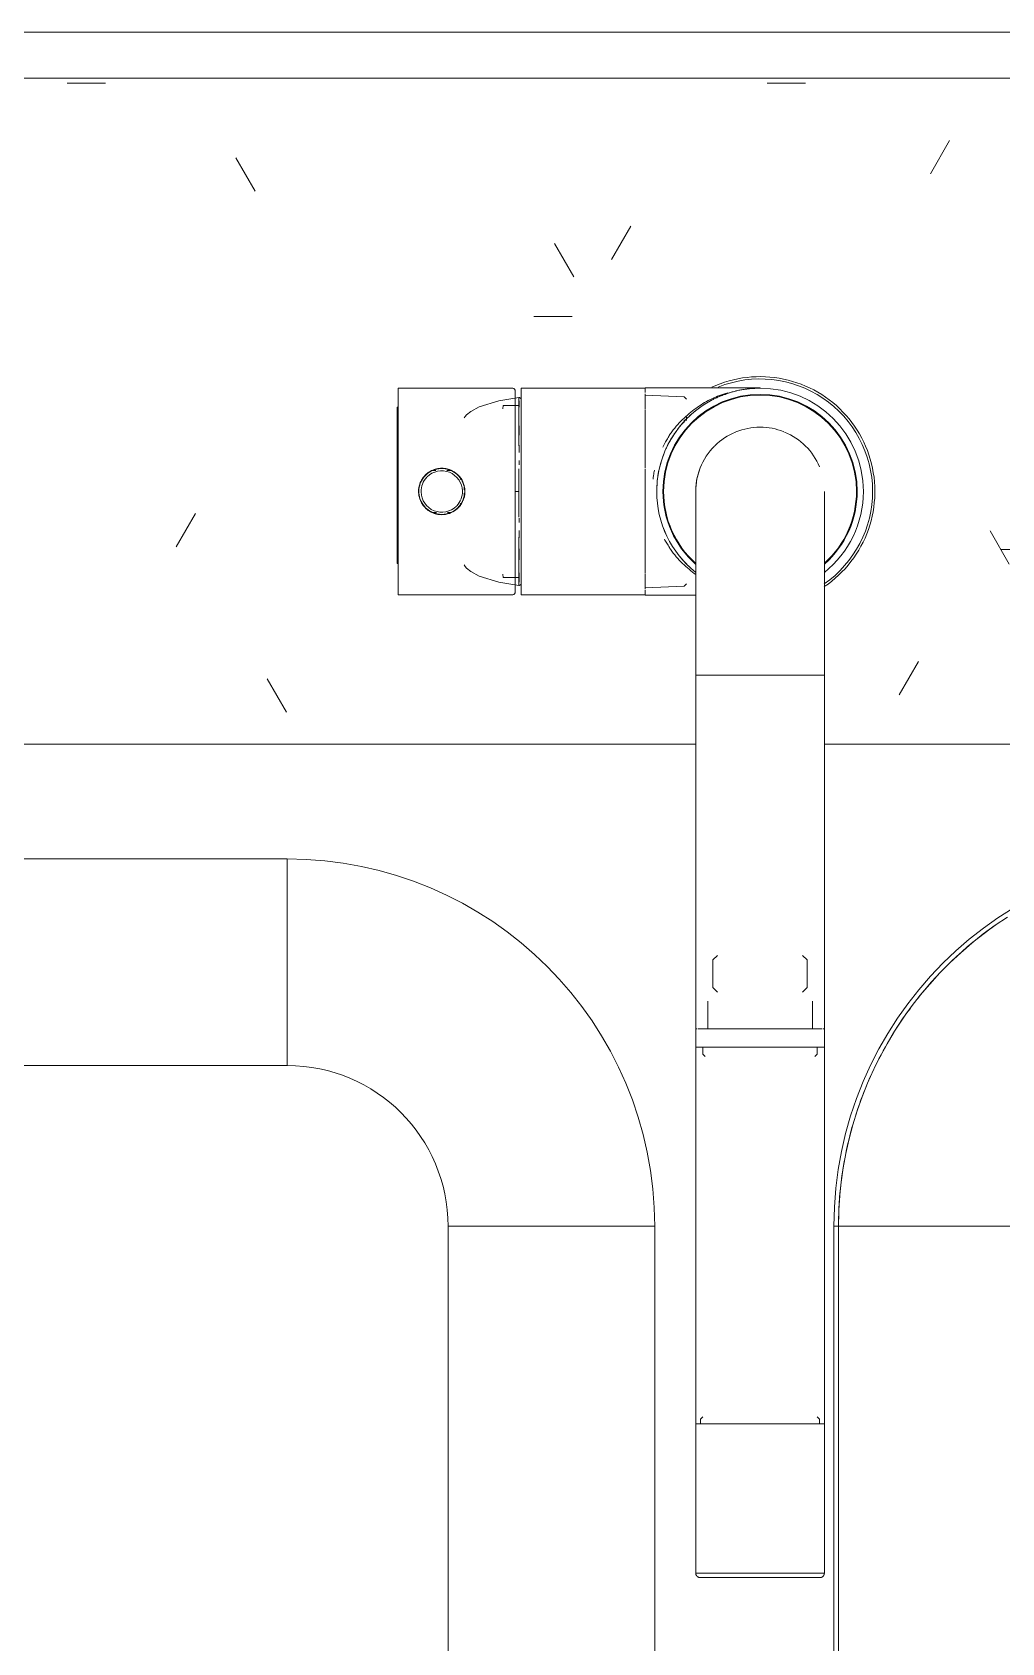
# Model space of a CAD drawing. Header units: millimetres. Extents: x 13463 to 25661, y -8446 to 5210.
# Drawn here: x 21372.4 to 21583.5, y -7595.3 to -7244.6 of the extents above; entities that cross this region are included whole.
import ezdxf

# ---------------------------------------------------------------- set-up
doc = ezdxf.new("R2010")
doc.units = ezdxf.units.MM
doc.layers.add('A-GENM', color=13, linetype='Continuous', lineweight=9)
doc.layers.add('G-IMPT', color=8, linetype='Continuous', lineweight=9)
pattern_1 = [(0, (14775.85, -10862.62), (203.2, 50.8), [8.382, -144.018, 8.382, -144.018, -812.8]), (0, (14775.85, -10862.62), (203.2, 50.8), [-304.8, 8.382, -296.418, 8.382, -144.018, -355.6]), (0, (14775.85, -10862.62), (203.2, 50.8), [-762, 8.382, -93.218, 8.382, -245.618]), (120, (14852.05, -10837.22), (-145.5941, 150.57636), [8.382, -144.018, 8.382, -144.018, -812.8]), (120, (14852.05, -10837.22), (-145.5941, 150.57636), [-304.8, 8.382, -296.418, 8.382, -144.018, -355.6]), (120, (14852.05, -10837.22), (-145.5941, 150.57636), [-762, 8.382, -93.218, 8.382, -245.618]), (240, (14877.45, -10735.62), (-57.6059, -201.37636), [8.382, -144.018, 8.382, -144.018, -812.8]), (240, (14877.45, -10735.62), (-57.6059, -201.37636), [-304.8, 8.382, -296.418, 8.382, -144.018, -355.6]), (240, (14877.45, -10735.62), (-57.6059, -201.37636), [-762, 8.382, -93.218, 8.382, -245.618])]

# ---------------------------------------------------------------- blocks, each defined once
blk = doc.blocks.new('CRT_MGN_COZ_Fogão a lenha completo - CRT_MGN_COZ_Fogão a lenha completo-5005769-VISTA SUPERIOR BANCADA CHURRASQUEIRA')
at = {"layer": 'A-GENM'}
h = blk.add_hatch(dxfattribs=at)
h.set_pattern_fill('FP_79', color=256, style=0, pattern_type=2)
h.set_pattern_definition(pattern_1)
h.paths.add_polyline_path([(16479.65, -7944.62), (16489.65, -7944.62), (16489.65, -7244.62), (13889.65, -7244.62), (13889.65, -7254.62), (16479.65, -7254.62), (16479.65, -7857.35)])
h = blk.add_hatch(dxfattribs=at)
h.set_pattern_fill('FP_79', color=256, style=0, pattern_type=2)
h.set_pattern_definition(pattern_1)
h.paths.add_polyline_path([(16479.65, -7944.62), (16479.65, -7254.62), (13889.65, -7254.62), (13889.65, -7944.62), (16294.59, -7944.62)])
h.paths.add_polyline_path([(15574.34, -7789.62), (14787.82, -7789.38), (14779.78, -7787.92), (14778.21, -7787.47), (14773.59, -7785.81), (14767.35, -7782.64), (14764.95, -7781.19), (14761.01, -7778.27), (14757.37, -7774.98), (14754.08, -7771.34), (14749.42, -7764.62), (14748.63, -7763.19), (14746.53, -7758.75), (14744.37, -7752.1), (14743.69, -7749.37), (14742.97, -7744.52), (14742.73, -7739.62), (14742.97, -7444.72), (14744.43, -7436.68), (14744.88, -7435.11), (14746.8, -7429.91), (14749.71, -7424.25), (14751.15, -7421.84), (14754.08, -7417.9), (14757.37, -7414.26), (14761.01, -7410.97), (14767.73, -7406.32), (14769.16, -7405.52), (14773.59, -7403.43), (14780.25, -7401.26), (14782.97, -7400.58), (14787.82, -7399.86), (14792.73, -7399.62), (15175.67, -7399.62), (15175.69, -7367.22), (15137.65, -7367.12), (15137.65, -7322.12), (15189.03, -7322.21), (15189.65, -7322.12), (15197.39, -7323.62), (15203.38, -7326.92), (15208.26, -7332.19), (15211.12, -7338.13), (15212.15, -7344.62), (15210.8, -7352.06), (15207.45, -7358.25), (15203.61, -7362.32), (15203.67, -7399.62), (15587.63, -7399.86), (15595.67, -7401.32), (15597.24, -7401.77), (15601.86, -7403.43), (15608.1, -7406.6), (15610.5, -7408.05), (15614.45, -7410.97), (15618.08, -7414.26), (15621.38, -7417.9), (15626.03, -7424.62), (15626.82, -7426.05), (15628.92, -7430.49), (15631.25, -7437.81), (15631.77, -7439.87), (15632.49, -7444.72), (15632.73, -7449.62), (15632.49, -7744.52), (15631.02, -7752.56), (15630.57, -7754.13), (15628.92, -7758.75), (15625.74, -7764.99), (15624.3, -7767.4), (15621.38, -7771.34), (15618.08, -7774.98), (15614.45, -7778.27), (15607.73, -7782.92), (15606.3, -7783.72), (15601.86, -7785.81), (15594.4, -7788.18), (15592.48, -7788.66), (15587.63, -7789.38), (15582.73, -7789.62)])
h.paths.add_polyline_path([(15137.38, -7342.89), (15137.56, -7342.96), (15137.39, -7342.96)])
h.paths.add_polyline_path([(15137.38, -7346.35), (15137.52, -7347.46), (15137.4, -7346.53)])
h.paths.add_polyline_path([(15110.85, -7367.12), (15110.85, -7322.12), (15135.8, -7322.12), (15136.35, -7323.22), (15136.35, -7324.32), (15137.1, -7324.17), (15137.38, -7326.93), (15137.42, -7330.14), (15137.19, -7330.93), (15137.44, -7333.57), (15137.53, -7334.92), (15137.25, -7334.92), (15137.19, -7335.41), (15137.48, -7353.77), (15137.53, -7354.32), (15137.39, -7355.85), (15137.1, -7365.07), (15136.35, -7365.07), (15136.35, -7366.35), (15135.8, -7367.12), (15115.32, -7367.12)])
h.paths.add_polyline_path([(15181.69, -7323.52), (15182.55, -7323.3), (15183.16, -7323.15), (15181.97, -7323.38)])
for p, q in [((16489.65, -7244.62), (13889.65, -7244.62)), ((13889.65, -7254.62), (16479.65, -7254.62))]:
    blk.add_line(p, q, dxfattribs=at)
at = {"layer": 'G-IMPT'}
for p, q in [((15135.78, -7322.12), (15110.85, -7322.12)), ((15110.85, -7344.62), (15110.85, -7322.12)), ((15164.65, -7322.12), (15137.65, -7322.12)), ((15137.65, -7344.62), (15137.65, -7322.12)), ((15189.65, -7322.02), (15164.65, -7322.02)), ((15164.65, -7323.08), (15164.65, -7322.02)), ((15189.65, -7322.02), (15189.65, -7322.05)), ((15136.35, -7322.89), (15136.35, -7344.62)), ((15164.65, -7324.68), (15164.65, -7323.38)), ((15173.15, -7324), (15164.65, -7323.62)), ((15164.65, -7324.71), (15164.65, -7326.71)), ((15173.65, -7324.52), (15173.15, -7324)), ((15182.11, -7323.52), (15181.69, -7323.52)), ((15110.85, -7326.27), (15110.65, -7326.27)), ((15110.85, -7326.27), (15110.65, -7326.27)), ((15110.85, -7326.27), (15110.65, -7326.27)), ((15110.85, -7327.76), (15110.65, -7327.76)), ((15110.65, -7358.78), (15110.65, -7327.76)), ((15133.69, -7325.92), (15133.65, -7326.62)), ((15137.19, -7325.92), (15133.69, -7325.92)), ((15137.19, -7325.92), (15137.19, -7326.21)), ((15164.65, -7328.79), (15164.65, -7332.6)), ((15173.65, -7328.39), (15173.65, -7329.19)), ((15137.19, -7330.35), (15137.19, -7332.25)), ((15137.19, -7334.53), (15137.19, -7336.1)), ((15164.65, -7334.54), (15164.65, -7339.53)), ((15137.19, -7337.88), (15137.19, -7338.77)), ((15119.06, -7340.02), (15118.3, -7340.02)), ((15122.4, -7340.02), (15121.48, -7340.02)), ((15164.65, -7341.81), (15164.65, -7344.62)), ((15110.85, -7367.12), (15110.85, -7344.62)), ((15124.98, -7346.22), (15124.98, -7346.57)), ((15136.35, -7344.62), (15136.35, -7366.35)), ((15137.65, -7367.12), (15137.65, -7344.62)), ((15164.65, -7344.62), (15164.65, -7347.44)), ((15119.23, -7349.22), (15118.3, -7349.22)), ((15122.4, -7349.22), (15121.64, -7349.22)), ((15164.65, -7349.49), (15164.65, -7354.72)), ((15137.19, -7350.47), (15137.19, -7351.36)), ((15137.19, -7353.14), (15137.19, -7354.71)), ((15137.19, -7357.12), (15137.19, -7359.5)), ((15164.65, -7356.66), (15164.65, -7360.45)), ((15110.65, -7358.78), (15110.85, -7358.78)), ((15110.65, -7360.27), (15110.85, -7360.27)), ((15110.85, -7360.27), (15110.65, -7360.27)), ((15110.85, -7360.27), (15110.65, -7360.27)), ((15133.65, -7362.64), (15133.69, -7363.32)), ((15133.69, -7363.32), (15137.19, -7363.32)), ((15137.19, -7362.33), (15137.19, -7363.32)), ((15164.65, -7362.53), (15164.65, -7364.5)), ((15110.85, -7367.12), (15135.78, -7367.12)), ((15137.65, -7367.12), (15164.65, -7367.12)), ((15164.65, -7365.85), (15164.65, -7364.54)), ((15164.65, -7365.62), (15173.15, -7365.24)), ((15164.65, -7366.02), (15164.65, -7366.85)), ((15164.65, -7367.22), (15164.65, -7366.64)), ((15164.65, -7367.22), (15175.69, -7367.22)), ((15173.15, -7365.24), (15173.65, -7364.72)), ((15175.65, -7384.62), (15175.65, -7461.62)), ((15189.65, -7384.62), (15175.65, -7384.62)), ((15203.65, -7384.62), (15189.65, -7384.62)), ((15203.65, -7461.62), (15203.65, -7384.62)), ((14792.73, -7399.62), (15175.67, -7399.62)), ((15203.63, -7399.62), (15582.73, -7399.62)), ((15086.73, -7424.62), (14846.73, -7424.62)), ((15086.73, -7469.62), (15086.73, -7424.62)), ((15180.4, -7445.62), (15179.4, -7446.62)), ((15179.4, -7446.62), (15179.4, -7452.62)), ((15199.9, -7446.62), (15198.9, -7445.62)), ((15199.9, -7452.62), (15199.9, -7446.62)), ((15179.4, -7452.62), (15180.4, -7453.62)), ((15198.9, -7453.62), (15199.9, -7452.62)), ((15178.25, -7455.62), (15178.25, -7461.62)), ((15201.05, -7461.62), (15201.05, -7455.62)), ((15222.38, -7457.11), (15222.02, -7457.6)), ((15175.89, -7461.62), (15175.65, -7461.62)), ((15175.65, -7461.62), (15175.65, -7465.62)), ((15176.12, -7461.62), (15180.32, -7461.62)), ((15180.9, -7461.62), (15180.4, -7461.62)), ((15180.87, -7461.62), (15198.43, -7461.62)), ((15198.91, -7461.62), (15198.4, -7461.62)), ((15198.98, -7461.62), (15203.18, -7461.62)), ((15203.65, -7461.62), (15203.41, -7461.62)), ((15203.65, -7465.62), (15203.65, -7461.62)), ((15203.65, -7465.62), (15175.65, -7465.62)), ((15175.65, -7465.62), (15175.65, -7547.62)), ((15175.65, -7465.62), (15203.65, -7465.62)), ((15177.2, -7465.62), (15177.2, -7467.12)), ((15202.1, -7467.12), (15202.1, -7465.62)), ((15203.65, -7547.62), (15203.65, -7465.62)), ((15218.53, -7462.82), (15218.3, -7463.19)), ((15177.2, -7467.12), (15177.7, -7467.62)), ((15201.6, -7467.62), (15202.1, -7467.12)), ((14846.73, -7469.62), (15086.73, -7469.62)), ((15210.66, -7479.9), (15210.51, -7480.35)), ((15121.73, -7504.62), (15121.73, -7684.62)), ((15121.73, -7504.62), (15166.73, -7504.62)), ((15166.73, -7684.62), (15166.73, -7504.62)), ((15206.73, -7504.62), (15205.73, -7504.62)), ((15205.73, -7684.62), (15205.73, -7504.62)), ((15206.73, -7684.62), (15206.73, -7504.62)), ((15206.73, -7504.62), (15206.73, -7684.62)), ((15251.73, -7504.62), (15206.73, -7504.62)), ((15177.2, -7546.12), (15176.7, -7546.62)), ((15176.7, -7546.62), (15176.7, -7547.62)), ((15202.6, -7546.62), (15202.1, -7546.12)), ((15202.6, -7547.62), (15202.6, -7546.62)), ((15203.65, -7547.62), (15175.65, -7547.62)), ((15175.65, -7547.62), (15175.65, -7580.12)), ((15175.65, -7547.62), (15189.65, -7547.62)), ((15189.65, -7547.62), (15203.65, -7547.62)), ((15203.65, -7580.12), (15203.65, -7547.62)), ((15176.68, -7580.12), (15175.65, -7580.12)), ((15179.69, -7580.12), (15176.71, -7580.12)), ((15189.58, -7581.12), (15178.8, -7581.12)), ((15184.22, -7580.12), (15179.73, -7580.12)), ((15180.51, -7581.12), (15184.59, -7581.12)), ((15189.61, -7580.12), (15184.26, -7580.12)), ((15187.04, -7581.12), (15189.73, -7581.12)), ((15200.42, -7581.12), (15189.58, -7581.12)), ((15189.61, -7580.12), (15194.97, -7580.12)), ((15189.73, -7581.12), (15192.11, -7581.12)), ((15194.7, -7581.12), (15198.8, -7581.12)), ((15195.01, -7580.12), (15199.51, -7580.12)), ((15199.55, -7580.12), (15202.56, -7580.12)), ((15202.59, -7580.12), (15203.65, -7580.12))]:
    blk.add_line(p, q, dxfattribs=at)
at = {"layer": 'G-IMPT', "flags": 128}
for points in [[(15164.65, -7322.02), (15170.9, -7322.02), (15177.15, -7322.02)], [(15214.65, -7344.51), (15214.63, -7343.51), (15214.56, -7342.51), (15214.46, -7341.52), (15214.31, -7340.53), (15214.13, -7339.55), (15213.91, -7338.57), (15213.65, -7337.61), (15213.35, -7336.65), (15213.01, -7335.71), (15212.63, -7334.78), (15212.22, -7333.87), (15211.78, -7332.98), (15211.29, -7332.1), (15210.77, -7331.25), (15210.22, -7330.41), (15209.64, -7329.6), (15209.02, -7328.82), (15208.37, -7328.05), (15207.7, -7327.32), (15206.99, -7326.61), (15206.26, -7325.93), (15205.5, -7325.28), (15204.71, -7324.66), (15203.9, -7324.08), (15203.07, -7323.52), (15202.21, -7323), (15201.34, -7322.52), (15200.44, -7322.07), (15199.53, -7321.66), (15198.61, -7321.28), (15197.67, -7320.94), (15196.71, -7320.64), (15195.75, -7320.38), (15194.77, -7320.15), (15193.79, -7319.97), (15192.8, -7319.82), (15191.81, -7319.71), (15190.81, -7319.65), (15189.81, -7319.62), (15188.81, -7319.63), (15187.81, -7319.69), (15186.82, -7319.78), (15185.83, -7319.91), (15184.84, -7320.09), (15183.86, -7320.3), (15182.9, -7320.55), (15181.94, -7320.84), (15180.99, -7321.17), (15180.06, -7321.53), (15179.15, -7321.93)], [(15189.65, -7322.02), (15189.65, -7322.04), (15189.65, -7322.12)], [(15125.25, -7328.62), (15125.46, -7328.26), (15125.76, -7327.92), (15126.68, -7327.2), (15128.47, -7326.21), (15132.77, -7324.85), (15137.1, -7324.17)], [(15137.1, -7324.17), (15137.12, -7324.17), (15137.14, -7324.17), (15137.16, -7324.17), (15137.18, -7324.17), (15137.2, -7324.17), (15137.22, -7324.17), (15137.24, -7324.18), (15137.26, -7324.18), (15137.28, -7324.19), (15137.3, -7324.19), (15137.32, -7324.2), (15137.34, -7324.21), (15137.36, -7324.21), (15137.38, -7324.22), (15137.39, -7324.23), (15137.41, -7324.24), (15137.43, -7324.25), (15137.44, -7324.26), (15137.46, -7324.28), (15137.48, -7324.29), (15137.49, -7324.3), (15137.5, -7324.32), (15137.52, -7324.33), (15137.53, -7324.34), (15137.54, -7324.36), (15137.56, -7324.38), (15137.57, -7324.39), (15137.58, -7324.41), (15137.59, -7324.43), (15137.6, -7324.44), (15137.61, -7324.46), (15137.61, -7324.48), (15137.62, -7324.5), (15137.63, -7324.52), (15137.63, -7324.54), (15137.64, -7324.56), (15137.64, -7324.58), (15137.65, -7324.6), (15137.65, -7324.62), (15137.65, -7324.64), (15137.65, -7324.66), (15137.65, -7324.67)], [(15137.65, -7344.62), (15137.65, -7343.82), (15137.65, -7343.03), (15137.65, -7342.23), (15137.65, -7341.44), (15137.65, -7340.66), (15137.65, -7339.88), (15137.65, -7339.11), (15137.65, -7338.34), (15137.65, -7337.59), (15137.65, -7336.85), (15137.65, -7336.12), (15137.65, -7335.41), (15137.65, -7334.71), (15137.65, -7334.02), (15137.65, -7333.35), (15137.65, -7332.7), (15137.65, -7332.07), (15137.65, -7331.46), (15137.65, -7330.87), (15137.65, -7330.31), (15137.65, -7329.76), (15137.65, -7329.24), (15137.65, -7328.75), (15137.65, -7328.28), (15137.65, -7327.83), (15137.65, -7327.41), (15137.65, -7327.02), (15137.65, -7326.66), (15137.65, -7326.33), (15137.65, -7326.02), (15137.65, -7325.75), (15137.65, -7325.51), (15137.65, -7325.29), (15137.65, -7325.11), (15137.65, -7324.96), (15137.65, -7324.84), (15137.65, -7324.75), (15137.65, -7324.69), (15137.65, -7324.67), (15137.65, -7324.67)], [(15137.65, -7324.67), (15137.65, -7324.68), (15137.65, -7324.73), (15137.65, -7324.81), (15137.65, -7324.92), (15137.65, -7325.07), (15137.65, -7325.24)], [(15164.65, -7328.81), (15164.65, -7327.32), (15164.65, -7326.81)], [(15164.65, -7334.75), (15164.65, -7333.36), (15164.65, -7332.6)], [(15125.35, -7344.5), (15125.34, -7344.3), (15125.32, -7344.1), (15125.3, -7343.9), (15125.27, -7343.71), (15125.23, -7343.51), (15125.18, -7343.32), (15125.12, -7343.12), (15125.06, -7342.93), (15124.99, -7342.75), (15124.91, -7342.56), (15124.82, -7342.38), (15124.73, -7342.21), (15124.63, -7342.03), (15124.52, -7341.86), (15124.41, -7341.7), (15124.29, -7341.54), (15124.16, -7341.38), (15124.03, -7341.23), (15123.89, -7341.09), (15123.75, -7340.95), (15123.6, -7340.82), (15123.44, -7340.69), (15123.28, -7340.57), (15123.12, -7340.46), (15122.95, -7340.35), (15122.78, -7340.25), (15122.6, -7340.16), (15122.42, -7340.07), (15122.24, -7339.99), (15122.05, -7339.92), (15121.86, -7339.85), (15121.67, -7339.8), (15121.48, -7339.75), (15121.28, -7339.71), (15121.08, -7339.67), (15120.88, -7339.65), (15120.69, -7339.63), (15120.49, -7339.62), (15120.29, -7339.62), (15120.09, -7339.63), (15119.89, -7339.64), (15119.69, -7339.66), (15119.49, -7339.69), (15119.29, -7339.73), (15119.1, -7339.78), (15118.91, -7339.83), (15118.72, -7339.89), (15118.53, -7339.96), (15118.34, -7340.04), (15118.16, -7340.12), (15117.98, -7340.22), (15117.81, -7340.31), (15117.64, -7340.42), (15117.47, -7340.53), (15117.31, -7340.65), (15117.16, -7340.77), (15117, -7340.9), (15116.86, -7341.04), (15116.72, -7341.18), (15116.58, -7341.33), (15116.46, -7341.49), (15116.33, -7341.64), (15116.22, -7341.81), (15116.11, -7341.97), (15116.01, -7342.15), (15115.91, -7342.32), (15115.82, -7342.5), (15115.74, -7342.68), (15115.67, -7342.87), (15115.6, -7343.06), (15115.54, -7343.25), (15115.49, -7343.44), (15115.45, -7343.64), (15115.41, -7343.83), (15115.39, -7344.03), (15115.37, -7344.23), (15115.35, -7344.43), (15115.35, -7344.63), (15115.35, -7344.68)], [(15164.65, -7341.86), (15164.65, -7340.71), (15164.65, -7339.76)], [(15115.35, -7344.74), (15115.36, -7344.94), (15115.38, -7345.14), (15115.4, -7345.34), (15115.44, -7345.53), (15115.48, -7345.73), (15115.52, -7345.92), (15115.58, -7346.12), (15115.64, -7346.31), (15115.71, -7346.49), (15115.79, -7346.68), (15115.88, -7346.86), (15115.97, -7347.03), (15116.07, -7347.21), (15116.18, -7347.38), (15116.29, -7347.54), (15116.41, -7347.7), (15116.54, -7347.86), (15116.67, -7348.01), (15116.81, -7348.15), (15116.95, -7348.29), (15117.1, -7348.42), (15117.26, -7348.55), (15117.42, -7348.67), (15117.58, -7348.78), (15117.75, -7348.89), (15117.92, -7348.99), (15118.1, -7349.08), (15118.28, -7349.17), (15118.46, -7349.25), (15118.65, -7349.32), (15118.84, -7349.39), (15119.03, -7349.44), (15119.23, -7349.49), (15119.42, -7349.53), (15119.62, -7349.57), (15119.82, -7349.59), (15120.02, -7349.61), (15120.22, -7349.62), (15120.42, -7349.62), (15120.62, -7349.61), (15120.82, -7349.6), (15121.01, -7349.58), (15121.21, -7349.55), (15121.41, -7349.51), (15121.6, -7349.46), (15121.8, -7349.41), (15121.99, -7349.35), (15122.17, -7349.28), (15122.36, -7349.2), (15122.54, -7349.12), (15122.72, -7349.02), (15122.89, -7348.93), (15123.06, -7348.82), (15123.23, -7348.71), (15123.39, -7348.59), (15123.55, -7348.47), (15123.7, -7348.34), (15123.84, -7348.2), (15123.98, -7348.06), (15124.12, -7347.91), (15124.25, -7347.76), (15124.37, -7347.6), (15124.48, -7347.43), (15124.59, -7347.27), (15124.7, -7347.09), (15124.79, -7346.92), (15124.88, -7346.74), (15124.96, -7346.56), (15125.03, -7346.37), (15125.1, -7346.18), (15125.16, -7345.99), (15125.21, -7345.8), (15125.25, -7345.6), (15125.29, -7345.41), (15125.32, -7345.21), (15125.34, -7345.01), (15125.35, -7344.81), (15125.35, -7344.61), (15125.35, -7344.56)], [(15137.65, -7364.57), (15137.65, -7364.56), (15137.65, -7364.51), (15137.65, -7364.43), (15137.65, -7364.32), (15137.65, -7364.17), (15137.65, -7364), (15137.65, -7363.79), (15137.65, -7363.56), (15137.65, -7363.29), (15137.65, -7363), (15137.65, -7362.67), (15137.65, -7362.32), (15137.65, -7361.93), (15137.65, -7361.52), (15137.65, -7361.09), (15137.65, -7360.62), (15137.65, -7360.13), (15137.65, -7359.62), (15137.65, -7359.08), (15137.65, -7358.52), (15137.65, -7357.94), (15137.65, -7357.33), (15137.65, -7356.71), (15137.65, -7356.06), (15137.65, -7355.4), (15137.65, -7354.72), (15137.65, -7354.02), (15137.65, -7353.31), (15137.65, -7352.59), (15137.65, -7351.85), (15137.65, -7351.1), (15137.65, -7350.34), (15137.65, -7349.57), (15137.65, -7348.79), (15137.65, -7348.01), (15137.65, -7347.22), (15137.65, -7346.43), (15137.65, -7345.63), (15137.65, -7344.84), (15137.65, -7344.62)], [(15175.65, -7344.62), (15175.65, -7344.65), (15175.65, -7344.75), (15175.65, -7344.91), (15175.65, -7345.13), (15175.65, -7345.42), (15175.65, -7345.77), (15175.65, -7346.18), (15175.65, -7346.65), (15175.65, -7347.18), (15175.65, -7347.78), (15175.65, -7348.43), (15175.65, -7349.14), (15175.65, -7349.91), (15175.65, -7350.73), (15175.65, -7351.61), (15175.65, -7352.54), (15175.65, -7353.52), (15175.65, -7354.55), (15175.65, -7355.63), (15175.65, -7356.75), (15175.65, -7357.92), (15175.65, -7359.13), (15175.65, -7360.39), (15175.65, -7361.68), (15175.65, -7363.01), (15175.65, -7364.37), (15175.65, -7365.77), (15175.65, -7367.19), (15175.65, -7368.65), (15175.65, -7370.13), (15175.65, -7371.63), (15175.65, -7373.15), (15175.65, -7374.69), (15175.65, -7376.25), (15175.65, -7377.82), (15175.65, -7379.4), (15175.65, -7380.99), (15175.65, -7382.59), (15175.65, -7384.19), (15175.65, -7384.62)], [(15203.63, -7365.34), (15204.45, -7364.77), (15205.25, -7364.16), (15206.01, -7363.52), (15206.76, -7362.85), (15207.47, -7362.15), (15208.16, -7361.43), (15208.82, -7360.67), (15209.44, -7359.89), (15210.04, -7359.09), (15210.6, -7358.26), (15211.13, -7357.41), (15211.62, -7356.54), (15212.08, -7355.66), (15212.51, -7354.75), (15212.89, -7353.83), (15213.24, -7352.89), (15213.55, -7351.94), (15213.83, -7350.98), (15214.06, -7350.01), (15214.26, -7349.03), (15214.42, -7348.04), (15214.53, -7347.05), (15214.61, -7346.05), (15214.65, -7345.05), (15214.65, -7344.57)], [(15203.65, -7384.62), (15203.65, -7383.02), (15203.65, -7381.42), (15203.65, -7379.83), (15203.65, -7378.25), (15203.65, -7376.67), (15203.65, -7375.11), (15203.65, -7373.57), (15203.65, -7372.04), (15203.65, -7370.53), (15203.65, -7369.04), (15203.65, -7367.58), (15203.65, -7366.15), (15203.65, -7364.74), (15203.65, -7363.37), (15203.65, -7362.03), (15203.65, -7360.73), (15203.65, -7359.47), (15203.65, -7358.24), (15203.65, -7357.06), (15203.65, -7355.93), (15203.65, -7354.83), (15203.65, -7353.79), (15203.65, -7352.8), (15203.65, -7351.85), (15203.65, -7350.96), (15203.65, -7350.12), (15203.65, -7349.34), (15203.65, -7348.62), (15203.65, -7347.95), (15203.65, -7347.34), (15203.65, -7346.79), (15203.65, -7346.3), (15203.65, -7345.87), (15203.65, -7345.51), (15203.65, -7345.2), (15203.65, -7344.96), (15203.65, -7344.78), (15203.65, -7344.67), (15203.65, -7344.62), (15203.65, -7344.62)], [(15164.65, -7349.49), (15164.65, -7348.54), (15164.65, -7347.4)], [(15164.65, -7356.66), (15164.65, -7355.9), (15164.65, -7354.52)], [(15125.25, -7360.62), (15125.46, -7360.98), (15125.76, -7361.32), (15126.68, -7362.04), (15128.47, -7363.03), (15132.77, -7364.39), (15137.1, -7365.07)], [(15164.65, -7362.44), (15164.65, -7361.93), (15164.65, -7360.43)], [(15137.65, -7363.95), (15137.65, -7364.13), (15137.65, -7364.28), (15137.65, -7364.4), (15137.65, -7364.49), (15137.65, -7364.55), (15137.65, -7364.57), (15137.65, -7364.57)], [(15137.65, -7364.57), (15137.65, -7364.59), (15137.65, -7364.61), (15137.65, -7364.63), (15137.64, -7364.65), (15137.64, -7364.67), (15137.64, -7364.69), (15137.63, -7364.71), (15137.63, -7364.73), (15137.62, -7364.75), (15137.61, -7364.77), (15137.6, -7364.78), (15137.59, -7364.8), (15137.58, -7364.82), (15137.57, -7364.84), (15137.56, -7364.85), (15137.55, -7364.87), (15137.54, -7364.89), (15137.53, -7364.9), (15137.51, -7364.92), (15137.5, -7364.93), (15137.48, -7364.94), (15137.47, -7364.96), (15137.45, -7364.97), (15137.44, -7364.98), (15137.42, -7364.99), (15137.4, -7365), (15137.39, -7365.01), (15137.37, -7365.02), (15137.35, -7365.03), (15137.33, -7365.04), (15137.31, -7365.04), (15137.29, -7365.05), (15137.27, -7365.06), (15137.26, -7365.06), (15137.24, -7365.06), (15137.22, -7365.07), (15137.2, -7365.07), (15137.18, -7365.07), (15137.16, -7365.07), (15137.14, -7365.07), (15137.12, -7365.07), (15137.1, -7365.07)], [(15175.69, -7367.22), (15170.9, -7367.22), (15164.65, -7367.22)], [(15206.73, -7504.62), (15206.79, -7501.42), (15206.98, -7498.23), (15207.3, -7495.04), (15207.75, -7491.87), (15208.32, -7488.73), (15209.02, -7485.6), (15209.84, -7482.51), (15210.79, -7479.45), (15211.85, -7476.44), (15213.04, -7473.47), (15214.35, -7470.54), (15215.77, -7467.68), (15217.3, -7464.87), (15218.95, -7462.13), (15220.7, -7459.45), (15222.56, -7456.84), (15224.52, -7454.32), (15226.58, -7451.87), (15228.74, -7449.51), (15230.99, -7447.23), (15233.33, -7445.05), (15235.75, -7442.96), (15238.26, -7440.97), (15240.84, -7439.08), (15243.5, -7437.3)], [(15206.77, -7502.39), (15206.73, -7503.76), (15206.73, -7504.62)], [(15176.65, -7581.12), (15176.61, -7581.12), (15176.57, -7581.12), (15176.53, -7581.11), (15176.49, -7581.11), (15176.45, -7581.1), (15176.41, -7581.09), (15176.37, -7581.08), (15176.34, -7581.07), (15176.3, -7581.06), (15176.26, -7581.04), (15176.22, -7581.02), (15176.19, -7581.01), (15176.15, -7580.99), (15176.12, -7580.97), (15176.09, -7580.95), (15176.05, -7580.92), (15176.02, -7580.9), (15175.99, -7580.87), (15175.96, -7580.84), (15175.93, -7580.82), (15175.91, -7580.79), (15175.88, -7580.76), (15175.86, -7580.73), (15175.83, -7580.69), (15175.81, -7580.66), (15175.79, -7580.63), (15175.77, -7580.59), (15175.75, -7580.56), (15175.73, -7580.52), (15175.72, -7580.48), (15175.7, -7580.44), (15175.69, -7580.41), (15175.68, -7580.37), (15175.67, -7580.33), (15175.67, -7580.29), (15175.66, -7580.25), (15175.65, -7580.21), (15175.65, -7580.17), (15175.65, -7580.13), (15175.65, -7580.12)], [(15189.73, -7581.12), (15189.21, -7581.12), (15188.69, -7581.12), (15188.17, -7581.12), (15187.65, -7581.12), (15187.14, -7581.12), (15186.63, -7581.12), (15186.13, -7581.12), (15185.63, -7581.12), (15185.14, -7581.12), (15184.66, -7581.12), (15184.18, -7581.12), (15183.71, -7581.12), (15183.26, -7581.12), (15182.81, -7581.12), (15182.37, -7581.12), (15181.95, -7581.12), (15181.54, -7581.12), (15181.14, -7581.12), (15180.75, -7581.12), (15180.38, -7581.12), (15180.02, -7581.12), (15179.68, -7581.12), (15179.35, -7581.12), (15179.04, -7581.12), (15178.75, -7581.12), (15178.48, -7581.12), (15178.22, -7581.12), (15177.98, -7581.12), (15177.76, -7581.12), (15177.56, -7581.12), (15177.38, -7581.12), (15177.22, -7581.12), (15177.08, -7581.12), (15176.95, -7581.12), (15176.85, -7581.12), (15176.77, -7581.12), (15176.71, -7581.12), (15176.67, -7581.12), (15176.65, -7581.12), (15176.65, -7581.12)], [(15176.65, -7581.12), (15176.66, -7581.12), (15176.69, -7581.12), (15176.74, -7581.12), (15176.82, -7581.12), (15176.91, -7581.12), (15177.02, -7581.12), (15177.16, -7581.12), (15177.31, -7581.12), (15177.48, -7581.12), (15177.68, -7581.12), (15177.89, -7581.12), (15178.12, -7581.12), (15178.37, -7581.12), (15178.64, -7581.12), (15178.92, -7581.12), (15179.22, -7581.12), (15179.54, -7581.12), (15179.88, -7581.12), (15180.23, -7581.12), (15180.59, -7581.12), (15180.97, -7581.12), (15181.37, -7581.12), (15181.78, -7581.12), (15182.2, -7581.12), (15182.63, -7581.12), (15183.07, -7581.12), (15183.52, -7581.12), (15183.99, -7581.12), (15184.46, -7581.12), (15184.94, -7581.12), (15185.43, -7581.12), (15185.92, -7581.12), (15186.42, -7581.12), (15186.93, -7581.12), (15187.44, -7581.12), (15187.96, -7581.12), (15188.47, -7581.12), (15188.99, -7581.12), (15189.51, -7581.12), (15189.58, -7581.12)], [(15189.58, -7581.12), (15190.1, -7581.12), (15190.61, -7581.12), (15191.13, -7581.12), (15191.65, -7581.12), (15192.16, -7581.12), (15192.67, -7581.12), (15193.17, -7581.12), (15193.67, -7581.12), (15194.16, -7581.12), (15194.64, -7581.12), (15195.12, -7581.12), (15195.59, -7581.12), (15196.04, -7581.12), (15196.49, -7581.12), (15196.93, -7581.12), (15197.35, -7581.12), (15197.77, -7581.12), (15198.17, -7581.12), (15198.55, -7581.12), (15198.92, -7581.12), (15199.28, -7581.12), (15199.62, -7581.12), (15199.95, -7581.12), (15200.26, -7581.12), (15200.55, -7581.12), (15200.82, -7581.12), (15201.08, -7581.12), (15201.32, -7581.12), (15201.54, -7581.12), (15201.74, -7581.12), (15201.92, -7581.12), (15202.08, -7581.12), (15202.23, -7581.12), (15202.35, -7581.12), (15202.45, -7581.12), (15202.53, -7581.12), (15202.59, -7581.12), (15202.63, -7581.12), (15202.65, -7581.12), (15202.65, -7581.12)], [(15202.65, -7581.12), (15202.64, -7581.12), (15202.61, -7581.12), (15202.56, -7581.12), (15202.48, -7581.12), (15202.39, -7581.12), (15202.28, -7581.12), (15202.14, -7581.12), (15201.99, -7581.12), (15201.82, -7581.12), (15201.62, -7581.12), (15201.41, -7581.12), (15201.18, -7581.12), (15200.93, -7581.12), (15200.67, -7581.12), (15200.38, -7581.12), (15200.08, -7581.12), (15199.76, -7581.12), (15199.42, -7581.12), (15199.07, -7581.12), (15198.71, -7581.12), (15198.33, -7581.12), (15197.93, -7581.12), (15197.53, -7581.12), (15197.11, -7581.12), (15196.67, -7581.12), (15196.23, -7581.12), (15195.78, -7581.12), (15195.31, -7581.12), (15194.84, -7581.12), (15194.36, -7581.12), (15193.87, -7581.12), (15193.38, -7581.12), (15192.88, -7581.12), (15192.37, -7581.12), (15191.86, -7581.12), (15191.35, -7581.12), (15190.83, -7581.12), (15190.31, -7581.12), (15189.79, -7581.12), (15189.73, -7581.12)], [(15203.65, -7580.12), (15203.65, -7580.16), (15203.65, -7580.2), (15203.64, -7580.24), (15203.64, -7580.28), (15203.63, -7580.32), (15203.62, -7580.36), (15203.61, -7580.4), (15203.6, -7580.43), (15203.59, -7580.47), (15203.57, -7580.51), (15203.56, -7580.55), (15203.54, -7580.58), (15203.52, -7580.62), (15203.5, -7580.65), (15203.48, -7580.68), (15203.45, -7580.72), (15203.43, -7580.75), (15203.4, -7580.78), (15203.38, -7580.81), (15203.35, -7580.84), (15203.32, -7580.86), (15203.29, -7580.89), (15203.26, -7580.92), (15203.22, -7580.94), (15203.19, -7580.96), (15203.16, -7580.98), (15203.12, -7581), (15203.09, -7581.02), (15203.05, -7581.04), (15203.01, -7581.05), (15202.98, -7581.07), (15202.94, -7581.08), (15202.9, -7581.09), (15202.86, -7581.1), (15202.82, -7581.11), (15202.78, -7581.11), (15202.74, -7581.12), (15202.7, -7581.12), (15202.66, -7581.12), (15202.65, -7581.12)]]:
    blk.add_lwpolyline(points, dxfattribs=at)
at = {"layer": 'G-IMPT'}
for centre, radius, start, end in [((15189.65, -7344.62), 22.5, 0, 180), ((15189.65, -7344.62), 24.5, 0.2501, 111.8106), ((15189.65, -7344.62), 21.15, 0, 180), ((15189.65, -7344.62), 21, 0, 180), ((15189.65, -7344.62), 14, 112.5, 134.6918), ((15189.65, -7344.62), 14, 90, 111.9675), ((15189.65, -7344.62), 14, 68.4392, 90), ((15189.65, -7344.62), 14, 22.5, 67.5), ((15189.65, -7344.62), 14, 135, 182.1559), ((15120.35, -7344.62), 5, 90, 167.1429), ((15120.35, -7344.62), 5.05, 90, 99.0207), ((15120.35, -7344.62), 5, 79.3257, 97.0697), ((15120.35, -7344.62), 5.05, 76.521, 90), ((15120.35, -7344.62), 5, 12.8571, 90), ((15189.65, -7344.62), 14, 157.5, 180), ((15120.35, -7344.62), 4.5, 136.3693, 181.3693), ((15120.35, -7344.62), 5.05, 135.9602, 145.7901), ((15120.35, -7344.62), 5, 123.4745, 144.9307), ((15120.35, -7344.62), 5.05, 120.3018, 134.0406), ((15120.35, -7344.62), 4.5, 1.3693, 135.1216), ((15120.35, -7344.62), 5, 37.755, 53.6686), ((15120.35, -7344.62), 5.05, 45.9603, 54.0385), ((15120.35, -7344.62), 5.05, 35.7244, 44.0407), ((15120.35, -7344.62), 5.05, 169.1603, 179.3408), ((15120.35, -7344.62), 5.05, 180.6592, 191.9345), ((15120.35, -7344.62), 5, 169.3464, 180), ((15120.35, -7344.62), 5, 170.9526, 180.6846), ((15120.35, -7344.62), 5, 180, 270), ((15120.35, -7344.62), 5, 180.6846, 190.8219), ((15120.35, -7344.62), 4.5, 181.3693, 315.1216), ((15120.35, -7344.62), 5, 270, 0), ((15120.35, -7344.62), 4.5, 316.3693, 1.3693), ((15120.35, -7344.62), 5, 1.3693, 11.239), ((15120.35, -7344.62), 5, 0, 10.6615), ((15120.35, -7344.62), 5, 350.5434, 0), ((15120.35, -7344.62), 5.05, 349.1603, 11.6191), ((15189.65, -7344.62), 22.5, 180, 231.4368), ((15189.65, -7344.62), 21.15, 180, 228.3381), ((15189.65, -7344.62), 21, 180, 227.978), ((15189.65, -7344.62), 14, 180, 182.1559), ((15189.65, -7344.62), 24.5, 304.7958, 0.2501), ((15189.65, -7344.62), 22.5, 308.4816, 0), ((15189.65, -7344.62), 21.15, 311.8956, 0), ((15189.65, -7344.62), 21, 312.2809, 0), ((15120.35, -7344.62), 5.05, 215.7244, 224.0407), ((15120.35, -7344.62), 5, 217.334, 233.4152), ((15120.35, -7344.62), 5.05, 225.9604, 234.0385), ((15120.35, -7344.62), 5.05, 256.521, 270), ((15120.35, -7344.62), 5, 258.7937, 270.3423), ((15120.35, -7344.62), 5.05, 270, 279.0207), ((15120.35, -7344.62), 5.05, 300.3018, 314.0406), ((15120.35, -7344.62), 5, 302.8736, 324.5344), ((15120.35, -7344.62), 5.05, 315.9602, 325.7901), ((15286.73, -7504.62), 81, 90, 180), ((15086.73, -7504.62), 80, 360, 90), ((15286.73, -7504.62), 80, 123.75, 141.75), ((15286.73, -7504.62), 80, 144, 148.5), ((15286.73, -7504.62), 80, 150.75, 162), ((15086.73, -7504.62), 35, 360, 90), ((15286.73, -7504.62), 80, 164.25, 180), ((15286.73, -7504.62), 80, 178.4015, 180)]:
    blk.add_arc(centre, radius, start, end, dxfattribs=at)
for points in [[(15135.8, -7322.12), (15136.17, -7322.13), (15136.35, -7322.38), (15136.35, -7322.89)], [(15137.1, -7327), (15137.1, -7326.53), (15137.1, -7325.71), (15137.1, -7324.85), (15137.1, -7324.3), (15137.1, -7324.17), (15137.1, -7324.17)], [(15182.25, -7323.32), (15182.11, -7323.37), (15181.96, -7323.42), (15181.82, -7323.47)], [(15110.65, -7326.27), (15110.65, -7326.27), (15110.65, -7326.86), (15110.65, -7327.76)], [(15110.65, -7327.76), (15110.65, -7326.86), (15110.65, -7326.27), (15110.65, -7326.27)], [(15173.15, -7329), (15173.15, -7329.2), (15173.15, -7329.4), (15173.15, -7329.61)], [(15137.19, -7336.09), (15137.19, -7335.56), (15137.19, -7335.06), (15137.19, -7334.57)], [(15137.1, -7344.62), (15137.1, -7343.05), (15137.1, -7341.38), (15137.1, -7339.69)], [(15137.19, -7338.81), (15137.19, -7338.5), (15137.19, -7338.2), (15137.19, -7337.9)], [(15124.38, -7341.98), (15124.44, -7341.96), (15124.49, -7341.95), (15124.54, -7341.94)], [(15167.15, -7344.62), (15167.15, -7343.83), (15167.19, -7343.06), (15167.27, -7342.29)], [(15125.25, -7343.72), (15125.25, -7343.91), (15125.25, -7344.09), (15125.25, -7344.27)], [(15125.25, -7344.97), (15125.25, -7345.21), (15125.25, -7345.46), (15125.25, -7345.71)], [(15136.35, -7344.62), (15136.6, -7344.62), (15136.85, -7344.62), (15137.1, -7344.62)], [(15124.54, -7347.3), (15124.49, -7347.29), (15124.44, -7347.28), (15124.38, -7347.26)], [(15137.19, -7351.36), (15137.19, -7351.06), (15137.19, -7350.75), (15137.19, -7350.44)], [(15169.74, -7355.1), (15169.64, -7354.91), (15169.54, -7354.71), (15169.44, -7354.51)], [(15110.65, -7360.27), (15110.65, -7360.27), (15110.65, -7359.68), (15110.65, -7358.78)], [(15110.65, -7358.78), (15110.65, -7359.68), (15110.65, -7360.27), (15110.65, -7360.27)], [(15137.19, -7359.46), (15137.19, -7358.79), (15137.19, -7358.06), (15137.19, -7357.29)], [(15137.1, -7365.07), (15137.1, -7365.07), (15137.1, -7364.94), (15137.1, -7364.39), (15137.1, -7363.53), (15137.1, -7362.71), (15137.1, -7362.24)], [(15136.35, -7366.35), (15136.35, -7366.86), (15136.17, -7367.11), (15135.8, -7367.12)]]:
    blk.add_open_spline(points, degree=3, dxfattribs=at)
for points, knots in [([(15171.78, -7330.95), (15171.91, -7330.78), (15172.45, -7330.1), (15173.44, -7328.98), (15174.8, -7327.68), (15176.23, -7326.53), (15177.71, -7325.52), (15178.98, -7324.8), (15180.01, -7324.28), (15180.79, -7323.93), (15181.45, -7323.66), (15181.99, -7323.46), (15182.39, -7323.32), (15182.79, -7323.19), (15183.33, -7323.02), (15183.99, -7322.84), (15184.68, -7322.67), (15185.25, -7322.55), (15185.7, -7322.47), (15186.16, -7322.39), (15186.78, -7322.3), (15187.91, -7322.17), (15188.94, -7322.12), (15189.65, -7322.12)], [-0.6289493, -0.6289493, -0.6289493, -0.6289493, -0.6111111, -0.5555556, -0.5, -0.4444444, -0.3888889, -0.3333333, -0.3055556, -0.2777778, -0.25, -0.2361111, -0.2222222, -0.2083333, -0.1944444, -0.1666667, -0.1388889, -0.125, -0.1111111, -0.0972222, -0.0833333, -0.0555556, 0, 0, 0, 0]), ([(15137.19, -7326.29), (15137.19, -7326), (15137.19, -7325.31), (15137.19, -7324.71), (15137.19, -7324.97), (15137.19, -7325.47), (15137.19, -7325.68)], [-0.6217367, -0.6217367, -0.6217367, -0.6217367, -0.5833333, -0.5138889, -0.4444444, -0.4090853, -0.4090853, -0.4090853, -0.4090853]), ([(15182.66, -7323.15), (15182.48, -7323.2), (15181.13, -7323.58), (15179.29, -7324.29), (15177.19, -7325.47), (15175.68, -7326.5), (15174.19, -7327.65), (15172.73, -7328.94), (15171.6, -7330.14), (15170.76, -7331.19), (15170.17, -7332.02), (15169.62, -7332.89), (15169.04, -7333.86), (15168.66, -7334.55), (15168.46, -7334.94)], [-0.8973073, -0.8973073, -0.8973073, -0.8973073, -0.8888889, -0.8333333, -0.8055556, -0.7777778, -0.75, -0.7222222, -0.6944444, -0.6805556, -0.6666667, -0.6527778, -0.6388889, -0.6223496, -0.6223496, -0.6223496, -0.6223496]), ([(15183.02, -7323.12), (15182.95, -7323.14), (15182.74, -7323.21), (15182.39, -7323.32), (15182.12, -7323.42), (15181.99, -7323.47)], [-0.79965432, -0.79965432, -0.79965432, -0.79965432, -0.79166667, -0.77777778, -0.76388889, -0.76388889, -0.76388889, -0.76388889]), ([(15137.1, -7334.67), (15137.1, -7333.07), (15137.1, -7330.89), (15137.1, -7328.5), (15137.1, -7327.46), (15137.1, -7327)], [0.1666667, 0.1666667, 0.1666667, 0.1666667, 0.25, 0.2916667, 0.3333333, 0.3333333, 0.3333333, 0.3333333]), ([(15137.19, -7332.33), (15137.19, -7331.86), (15137.19, -7331.17), (15137.19, -7330.54), (15137.19, -7330.33)], [-0.78558928, -0.78558928, -0.78558928, -0.78558928, -0.75694444, -0.74258252, -0.74258252, -0.74258252, -0.74258252]), ([(15168.49, -7336.97), (15168.58, -7336.73), (15168.77, -7336.23), (15169.08, -7335.49), (15169.54, -7334.51), (15170.16, -7333.35), (15170.8, -7332.32), (15171.2, -7331.75), (15171.3, -7331.6)], [-0.8114073, -0.8114073, -0.8114073, -0.8114073, -0.7916667, -0.7708333, -0.75, -0.7083333, -0.6666667, -0.6513854, -0.6513854, -0.6513854, -0.6513854]), ([(15115.3, -7344.62), (15115.3, -7344.24), (15115.39, -7343.48), (15115.76, -7342.41), (15116.27, -7341.6), (15116.77, -7341.04), (15117.33, -7340.54), (15118.14, -7340.03), (15119.21, -7339.66), (15119.97, -7339.57), (15120.35, -7339.57)], [-1, -1, -1, -1, -0.857143, -0.714286, -0.571429, -0.5, -0.428571, -0.285714, -0.142857, 0, 0, 0, 0]), ([(15125.4, -7344.62), (15125.4, -7344.04), (15125.21, -7342.92), (15124.28, -7341.24), (15122.62, -7339.92), (15121.12, -7339.57), (15120.35, -7339.57)], [-1, -1, -1, -1, -0.785714, -0.571429, -0.285714, 0, 0, 0, 0]), ([(15167.27, -7342.27), (15167.31, -7341.89), (15167.44, -7340.93), (15167.7, -7339.62), (15167.94, -7338.71), (15168.04, -7338.34)], [-0.94443638, -0.94443638, -0.94443638, -0.94443638, -0.91666667, -0.875, -0.84723413, -0.84723413, -0.84723413, -0.84723413]), ([(15166.66, -7339.98), (15166.58, -7340.35), (15166.47, -7341), (15166.39, -7341.65), (15166.36, -7341.92)], [-0.55555556, -0.55555556, -0.55555556, -0.55555556, -0.54166667, -0.53189924, -0.53189924, -0.53189924, -0.53189924]), ([(15120.35, -7349.67), (15119.97, -7349.67), (15119.21, -7349.58), (15118.14, -7349.21), (15117.34, -7348.7), (15116.77, -7348.2), (15116.27, -7347.64), (15115.77, -7346.83), (15115.39, -7345.76), (15115.3, -7345), (15115.3, -7344.62)], [-1, -1, -1, -1, -0.857143, -0.714286, -0.571429, -0.5, -0.428571, -0.285714, -0.142857, 0, 0, 0, 0]), ([(15120.35, -7349.67), (15120.93, -7349.67), (15122.05, -7349.48), (15123.73, -7348.55), (15125.05, -7346.89), (15125.4, -7345.39), (15125.4, -7344.62)], [-1, -1, -1, -1, -0.785714, -0.571429, -0.285714, 0, 0, 0, 0]), ([(15137.1, -7350.21), (15137.1, -7349.99), (15137.1, -7348.08), (15137.1, -7346.19), (15137.1, -7344.62)], [0.90587422, 0.90587422, 0.90587422, 0.90587422, 0.91666667, 1, 1, 1, 1]), ([(15137.19, -7354.68), (15137.19, -7354.61), (15137.19, -7354.11), (15137.19, -7353.6), (15137.19, -7353.15)], [-0.17027698, -0.17027698, -0.17027698, -0.17027698, -0.16666667, -0.14215403, -0.14215403, -0.14215403, -0.14215403]), ([(15169.29, -7354.2), (15169.07, -7353.72), (15168.79, -7353.07), (15168.54, -7352.39), (15168.48, -7352.23)], [-0.24091959, -0.24091959, -0.24091959, -0.24091959, -0.2, -0.186383, -0.186383, -0.186383, -0.186383]), ([(15137.1, -7362.24), (15137.1, -7361.78), (15137.1, -7360.74), (15137.1, -7358.35), (15137.1, -7356.17), (15137.1, -7354.57)], [0.6666667, 0.6666667, 0.6666667, 0.6666667, 0.7083333, 0.75, 0.8333333, 0.8333333, 0.8333333, 0.8333333]), ([(15168.83, -7354.99), (15168.91, -7355.14), (15169.17, -7355.6), (15169.62, -7356.35), (15170.18, -7357.22), (15170.76, -7358.05), (15171.6, -7359.1), (15172.74, -7360.3), (15174.19, -7361.59), (15175.18, -7362.36), (15175.69, -7362.72)], [-0.3677246, -0.3677246, -0.3677246, -0.3677246, -0.3611111, -0.3472222, -0.3333333, -0.3194444, -0.3055556, -0.2777778, -0.25, -0.2222222, -0.2222222, -0.2222222, -0.2222222]), ([(15174.67, -7361.4), (15174.31, -7361.09), (15173.76, -7360.56), (15173.03, -7359.79), (15172.45, -7359.13), (15172.08, -7358.67), (15171.89, -7358.44)], [-0.493188, -0.493188, -0.493188, -0.493188, -0.45, -0.425, -0.4, -0.375, -0.375, -0.375, -0.375]), ([(15137.19, -7363.56), (15137.19, -7363.61), (15137.19, -7364.04), (15137.19, -7364.53), (15137.19, -7364.24), (15137.19, -7363.37), (15137.19, -7362.63), (15137.19, -7362.3)], [-0.5911494, -0.5911494, -0.5911494, -0.5911494, -0.5833333, -0.5138889, -0.4444444, -0.3888889, -0.3530064, -0.3530064, -0.3530064, -0.3530064])]:
    blk.add_open_spline(points, degree=3, knots=knots, dxfattribs=at)

msp = doc.modelspace()

# ---------------------------------------------------------------- block references
at = {"layer": 'A-GENM'}
msp.add_blockref('CRT_MGN_COZ_Fogão a lenha completo - CRT_MGN_COZ_Fogão a lenha completo-5005769-VISTA SUPERIOR BANCADA CHURRASQUEIRA', (6341.195, 0), dxfattribs=at)

doc.saveas('drawing.dxf')
